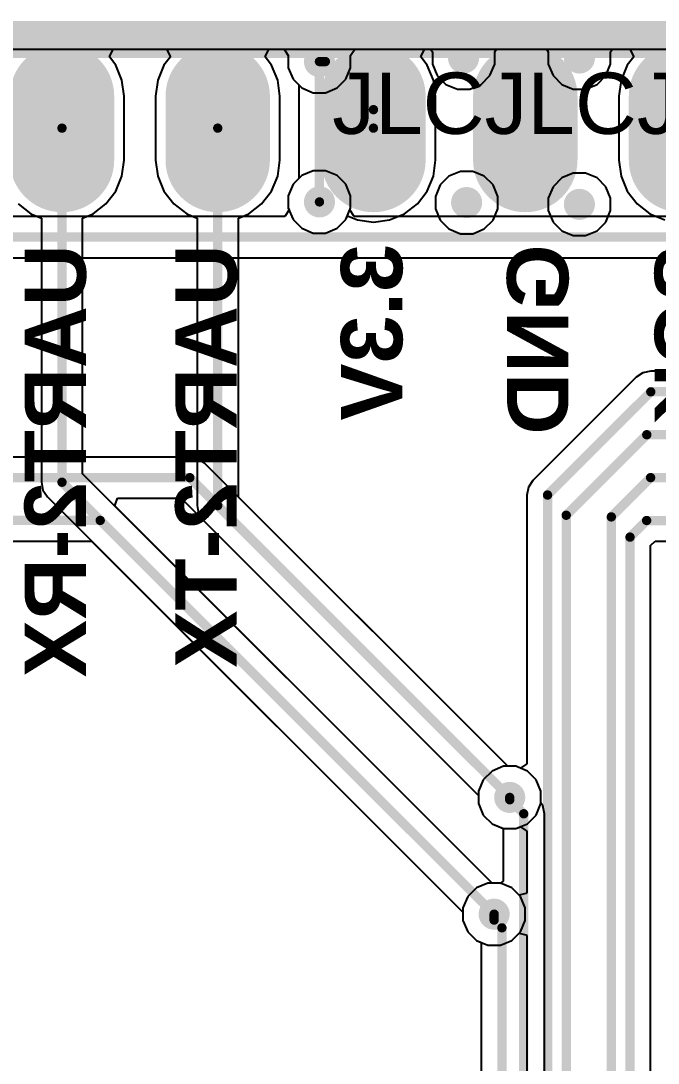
# Model space of a CAD drawing. Header units: inches. Extents: x -1 to 1.07, y -0.9 to 1.08.
# Drawn here: x -0.069 to 0.34, y 0.409 to 1.079 of the extents above; entities that cross this region are included whole.
import ezdxf

# ---------------------------------------------------------------- set-up
doc = ezdxf.new("R2010")
doc.units = ezdxf.units.IN
doc.header["$MEASUREMENT"] = 0
for name, color, linetype in [('BottomLayer', 5, 'Continuous'), ('BottomOverlay', 54, 'Continuous'), ('BottomPaste', 16, 'Continuous'), ('BottomSolder', 6, 'Continuous'), ('KeepOutLayer', 6, 'Continuous'), ('MidLayer1', 16, 'Continuous'), ('MidLayer2', 76, 'Continuous'), ('TopLayer', 1, 'Continuous'), ('TopOverlay', 2, 'Continuous'), ('ViaHoleLayer', 16, 'Continuous')]:
    doc.layers.add(name, color=color, linetype=linetype)
doc.styles.add('Arial', font='', dxfattribs={"height": 0.2})
doc.styles.add('Arial_Bold', font='', dxfattribs={"height": 0.2})
doc.styles.get('Arial').set_extended_font_data('Arial')
doc.styles.get('Arial_Bold').set_extended_font_data('Arial', bold=True)

# ---------------------------------------------------------------- blocks, each defined once
blk = doc.blocks.new('T_4PIN_B_1')
at = {"layer": 'BottomLayer'}
h = blk.add_hatch(color=5, dxfattribs=at)
edge = h.paths.add_edge_path()
edge.add_arc((-0.3, -0.02047), 0.02953, 180, 360)
edge.add_line((-0.27047, -0.02047), (-0.27047, 0.02047))
edge.add_arc((-0.3, 0.02047), 0.02953, 0, 180)
edge.add_line((-0.32953, 0.02047), (-0.32953, -0.02047))
h = blk.add_hatch(color=5, dxfattribs=at)
edge = h.paths.add_edge_path()
edge.add_arc((-0.2, -0.02047), 0.02953, 180, 360)
edge.add_line((-0.17047, -0.02047), (-0.17047, 0.02047))
edge.add_arc((-0.2, 0.02047), 0.02953, 0, 180)
edge.add_line((-0.22953, 0.02047), (-0.22953, -0.02047))
h = blk.add_hatch(color=5, dxfattribs=at)
edge = h.paths.add_edge_path()
edge.add_arc((-0.1, -0.02047), 0.02953, 180, 360)
edge.add_line((-0.07047, -0.02047), (-0.07047, 0.02047))
edge.add_arc((-0.1, 0.02047), 0.02953, 0, 180)
edge.add_line((-0.12953, 0.02047), (-0.12953, -0.02047))
h = blk.add_hatch(color=5, dxfattribs=at)
edge = h.paths.add_edge_path()
edge.add_arc((0, -0.02047), 0.02953, 180, 360)
edge.add_line((0.02953, -0.02047), (0.02953, 0.02047))
edge.add_arc((0, 0.02047), 0.02953, 0, 180)
edge.add_line((-0.02953, 0.02047), (-0.02953, -0.02047))
at = {"layer": 'BottomPaste'}
h = blk.add_hatch(color=16, dxfattribs=at)
edge = h.paths.add_edge_path()
edge.add_arc((-0.3, -0.02047), 0.02953, 180, 360)
edge.add_line((-0.27047, -0.02047), (-0.27047, 0.02047))
edge.add_arc((-0.3, 0.02047), 0.02953, 0, 180)
edge.add_line((-0.32953, 0.02047), (-0.32953, -0.02047))
h = blk.add_hatch(color=16, dxfattribs=at)
edge = h.paths.add_edge_path()
edge.add_arc((-0.2, -0.02047), 0.02953, 180, 360)
edge.add_line((-0.17047, -0.02047), (-0.17047, 0.02047))
edge.add_arc((-0.2, 0.02047), 0.02953, 0, 180)
edge.add_line((-0.22953, 0.02047), (-0.22953, -0.02047))
h = blk.add_hatch(color=16, dxfattribs=at)
edge = h.paths.add_edge_path()
edge.add_arc((-0.1, -0.02047), 0.02953, 180, 360)
edge.add_line((-0.07047, -0.02047), (-0.07047, 0.02047))
edge.add_arc((-0.1, 0.02047), 0.02953, 0, 180)
edge.add_line((-0.12953, 0.02047), (-0.12953, -0.02047))
h = blk.add_hatch(color=16, dxfattribs=at)
edge = h.paths.add_edge_path()
edge.add_arc((0, -0.02047), 0.02953, 180, 360)
edge.add_line((0.02953, -0.02047), (0.02953, 0.02047))
edge.add_arc((0, 0.02047), 0.02953, 0, 180)
edge.add_line((-0.02953, 0.02047), (-0.02953, -0.02047))
at = {"layer": 'BottomSolder'}
h = blk.add_hatch(color=6, dxfattribs=at)
edge = h.paths.add_edge_path()
edge.add_arc((-0.3, -0.02047), 0.03353, 180, 360)
edge.add_line((-0.26647, -0.02047), (-0.26647, 0.02047))
edge.add_arc((-0.3, 0.02047), 0.03353, 0, 180)
edge.add_line((-0.33353, 0.02047), (-0.33353, -0.02047))
h = blk.add_hatch(color=6, dxfattribs=at)
edge = h.paths.add_edge_path()
edge.add_arc((-0.2, -0.02047), 0.03353, 180, 360)
edge.add_line((-0.16647, -0.02047), (-0.16647, 0.02047))
edge.add_arc((-0.2, 0.02047), 0.03353, 0, 180)
edge.add_line((-0.23353, 0.02047), (-0.23353, -0.02047))
h = blk.add_hatch(color=6, dxfattribs=at)
edge = h.paths.add_edge_path()
edge.add_arc((-0.1, -0.02047), 0.03353, 180, 360)
edge.add_line((-0.06647, -0.02047), (-0.06647, 0.02047))
edge.add_arc((-0.1, 0.02047), 0.03353, 0, 180)
edge.add_line((-0.13353, 0.02047), (-0.13353, -0.02047))
h = blk.add_hatch(color=6, dxfattribs=at)
edge = h.paths.add_edge_path()
edge.add_arc((0, -0.02047), 0.03353, 180, 360)
edge.add_line((0.03353, -0.02047), (0.03353, 0.02047))
edge.add_arc((0, 0.02047), 0.03353, 0, 180)
edge.add_line((-0.03353, 0.02047), (-0.03353, -0.02047))
blk = doc.blocks.new('T_4PIN_B_3')
at = {"layer": 'BottomLayer'}
h = blk.add_hatch(color=5, dxfattribs=at)
edge = h.paths.add_edge_path()
edge.add_arc((-0.3, -0.02047), 0.02953, 180, 360)
edge.add_line((-0.27047, -0.02047), (-0.27047, 0.02047))
edge.add_arc((-0.3, 0.02047), 0.02953, 0, 180)
edge.add_line((-0.32953, 0.02047), (-0.32953, -0.02047))
h = blk.add_hatch(color=5, dxfattribs=at)
edge = h.paths.add_edge_path()
edge.add_arc((-0.2, -0.02047), 0.02953, 180, 360)
edge.add_line((-0.17047, -0.02047), (-0.17047, 0.02047))
edge.add_arc((-0.2, 0.02047), 0.02953, 0, 180)
edge.add_line((-0.22953, 0.02047), (-0.22953, -0.02047))
h = blk.add_hatch(color=5, dxfattribs=at)
edge = h.paths.add_edge_path()
edge.add_arc((-0.1, -0.02047), 0.02953, 180, 360)
edge.add_line((-0.07047, -0.02047), (-0.07047, 0.02047))
edge.add_arc((-0.1, 0.02047), 0.02953, 0, 180)
edge.add_line((-0.12953, 0.02047), (-0.12953, -0.02047))
h = blk.add_hatch(color=5, dxfattribs=at)
edge = h.paths.add_edge_path()
edge.add_arc((0, -0.02047), 0.02953, 180, 360)
edge.add_line((0.02953, -0.02047), (0.02953, 0.02047))
edge.add_arc((0, 0.02047), 0.02953, 0, 180)
edge.add_line((-0.02953, 0.02047), (-0.02953, -0.02047))
at = {"layer": 'BottomPaste'}
h = blk.add_hatch(color=16, dxfattribs=at)
edge = h.paths.add_edge_path()
edge.add_arc((-0.3, -0.02047), 0.02953, 180, 360)
edge.add_line((-0.27047, -0.02047), (-0.27047, 0.02047))
edge.add_arc((-0.3, 0.02047), 0.02953, 0, 180)
edge.add_line((-0.32953, 0.02047), (-0.32953, -0.02047))
h = blk.add_hatch(color=16, dxfattribs=at)
edge = h.paths.add_edge_path()
edge.add_arc((-0.2, -0.02047), 0.02953, 180, 360)
edge.add_line((-0.17047, -0.02047), (-0.17047, 0.02047))
edge.add_arc((-0.2, 0.02047), 0.02953, 0, 180)
edge.add_line((-0.22953, 0.02047), (-0.22953, -0.02047))
h = blk.add_hatch(color=16, dxfattribs=at)
edge = h.paths.add_edge_path()
edge.add_arc((-0.1, -0.02047), 0.02953, 180, 360)
edge.add_line((-0.07047, -0.02047), (-0.07047, 0.02047))
edge.add_arc((-0.1, 0.02047), 0.02953, 0, 180)
edge.add_line((-0.12953, 0.02047), (-0.12953, -0.02047))
h = blk.add_hatch(color=16, dxfattribs=at)
edge = h.paths.add_edge_path()
edge.add_arc((0, -0.02047), 0.02953, 180, 360)
edge.add_line((0.02953, -0.02047), (0.02953, 0.02047))
edge.add_arc((0, 0.02047), 0.02953, 0, 180)
edge.add_line((-0.02953, 0.02047), (-0.02953, -0.02047))
at = {"layer": 'BottomSolder'}
h = blk.add_hatch(color=6, dxfattribs=at)
edge = h.paths.add_edge_path()
edge.add_arc((-0.3, -0.02047), 0.03353, 180, 360)
edge.add_line((-0.26647, -0.02047), (-0.26647, 0.02047))
edge.add_arc((-0.3, 0.02047), 0.03353, 0, 180)
edge.add_line((-0.33353, 0.02047), (-0.33353, -0.02047))
h = blk.add_hatch(color=6, dxfattribs=at)
edge = h.paths.add_edge_path()
edge.add_arc((-0.2, -0.02047), 0.03353, 180, 360)
edge.add_line((-0.16647, -0.02047), (-0.16647, 0.02047))
edge.add_arc((-0.2, 0.02047), 0.03353, 0, 180)
edge.add_line((-0.23353, 0.02047), (-0.23353, -0.02047))
h = blk.add_hatch(color=6, dxfattribs=at)
edge = h.paths.add_edge_path()
edge.add_arc((-0.1, -0.02047), 0.03353, 180, 360)
edge.add_line((-0.06647, -0.02047), (-0.06647, 0.02047))
edge.add_arc((-0.1, 0.02047), 0.03353, 0, 180)
edge.add_line((-0.13353, 0.02047), (-0.13353, -0.02047))
h = blk.add_hatch(color=6, dxfattribs=at)
edge = h.paths.add_edge_path()
edge.add_arc((0, -0.02047), 0.03353, 180, 360)
edge.add_line((0.03353, -0.02047), (0.03353, 0.02047))
edge.add_arc((0, 0.02047), 0.03353, 0, 180)
edge.add_line((-0.03353, 0.02047), (-0.03353, -0.02047))
blk = doc.blocks.new('1_14IPS_5')
at = {"layer": 'TopOverlay'}
blk.add_lwpolyline([(0.60323, -0.34141, 0.00591, 0.00591, 0), (-0.61724, -0.34141, 0.00591, 0.00591, 0)], format="xyseb", dxfattribs=at)

msp = doc.modelspace()

# ---------------------------------------------------------------- hatches: boundary and pattern name
at = {"layer": 'BottomLayer'}
h = msp.add_hatch(color=5, dxfattribs=at)
edge = h.paths.add_edge_path()
edge.add_arc((0.21535, 1.05506), 0.01, 0, 360)
h = msp.add_hatch(color=5, dxfattribs=at)
edge = h.paths.add_edge_path()
edge.add_arc((0.28976, 1.05506), 0.01, 0, 360)
h = msp.add_hatch(color=5, dxfattribs=at)
edge = h.paths.add_edge_path()
edge.add_arc((0.12283, 1.05276), 0.01, 0, 360)
h = msp.add_hatch(color=5, dxfattribs=at)
edge = h.paths.add_edge_path()
edge.add_arc((0.12283, 0.9626), 0.01, 0, 360)
h = msp.add_hatch(color=5, dxfattribs=at)
edge = h.paths.add_edge_path()
edge.add_arc((0.21732, 0.9622), 0.01, 0, 360)
h = msp.add_hatch(color=5, dxfattribs=at)
edge = h.paths.add_edge_path()
edge.add_arc((0.28976, 0.96102), 0.01, 0, 360)
h = msp.add_hatch(color=5, dxfattribs=at)
edge = h.paths.add_edge_path()
edge.add_arc((0.245, 0.58), 0.01, 0, 360)
h = msp.add_hatch(color=5, dxfattribs=at)
edge = h.paths.add_edge_path()
edge.add_arc((0.235, 0.505), 0.01, 0, 360)
at = {"layer": 'MidLayer1'}
h = msp.add_hatch(color=16, dxfattribs=at)
edge = h.paths.add_edge_path()
edge.add_arc((0.21535, 1.05506), 0.01, 0, 360)
h = msp.add_hatch(color=16, dxfattribs=at)
edge = h.paths.add_edge_path()
edge.add_arc((0.28976, 1.05506), 0.01, 0, 360)
h = msp.add_hatch(color=16, dxfattribs=at)
edge = h.paths.add_edge_path()
edge.add_arc((0.12283, 1.05276), 0.01, 0, 360)
h = msp.add_hatch(color=16, dxfattribs=at)
edge = h.paths.add_edge_path()
edge.add_arc((0.12283, 0.9626), 0.01, 0, 360)
h = msp.add_hatch(color=16, dxfattribs=at)
edge = h.paths.add_edge_path()
edge.add_arc((0.21732, 0.9622), 0.01, 0, 360)
h = msp.add_hatch(color=16, dxfattribs=at)
edge = h.paths.add_edge_path()
edge.add_arc((0.28976, 0.96102), 0.01, 0, 360)
h = msp.add_hatch(color=16, dxfattribs=at)
edge = h.paths.add_edge_path()
edge.add_arc((0.245, 0.58), 0.01, 0, 360)
h = msp.add_hatch(color=16, dxfattribs=at)
edge = h.paths.add_edge_path()
edge.add_arc((0.235, 0.505), 0.01, 0, 360)
at = {"layer": 'MidLayer2'}
h = msp.add_hatch(color=76, dxfattribs=at)
edge = h.paths.add_edge_path()
edge.add_arc((0.21535, 1.05506), 0.01, 0, 360)
h = msp.add_hatch(color=76, dxfattribs=at)
edge = h.paths.add_edge_path()
edge.add_arc((0.28976, 1.05506), 0.01, 0, 360)
h = msp.add_hatch(color=76, dxfattribs=at)
edge = h.paths.add_edge_path()
edge.add_arc((0.12283, 1.05276), 0.01, 0, 360)
h = msp.add_hatch(color=76, dxfattribs=at)
edge = h.paths.add_edge_path()
edge.add_arc((0.12283, 0.9626), 0.01, 0, 360)
h = msp.add_hatch(color=76, dxfattribs=at)
edge = h.paths.add_edge_path()
edge.add_arc((0.21732, 0.9622), 0.01, 0, 360)
h = msp.add_hatch(color=76, dxfattribs=at)
edge = h.paths.add_edge_path()
edge.add_arc((0.28976, 0.96102), 0.01, 0, 360)
h = msp.add_hatch(color=76, dxfattribs=at)
edge = h.paths.add_edge_path()
edge.add_arc((0.245, 0.58), 0.01, 0, 360)
h = msp.add_hatch(color=76, dxfattribs=at)
edge = h.paths.add_edge_path()
edge.add_arc((0.235, 0.505), 0.01, 0, 360)
at = {"layer": 'TopLayer'}
h = msp.add_hatch(color=1, dxfattribs=at)
edge = h.paths.add_edge_path()
edge.add_arc((0.21535, 1.05506), 0.01, 0, 360)
h = msp.add_hatch(color=1, dxfattribs=at)
edge = h.paths.add_edge_path()
edge.add_arc((0.28976, 1.05506), 0.01, 0, 360)
h = msp.add_hatch(color=1, dxfattribs=at)
edge = h.paths.add_edge_path()
edge.add_arc((0.12283, 1.05276), 0.01, 0, 360)
h = msp.add_hatch(color=1, dxfattribs=at)
edge = h.paths.add_edge_path()
edge.add_arc((0.12283, 0.9626), 0.01, 0, 360)
h = msp.add_hatch(color=1, dxfattribs=at)
edge = h.paths.add_edge_path()
edge.add_arc((0.21732, 0.9622), 0.01, 0, 360)
h = msp.add_hatch(color=1, dxfattribs=at)
edge = h.paths.add_edge_path()
edge.add_arc((0.28976, 0.96102), 0.01, 0, 360)
h = msp.add_hatch(color=1, dxfattribs=at)
edge = h.paths.add_edge_path()
edge.add_arc((0.245, 0.58), 0.01, 0, 360)
h = msp.add_hatch(color=1, dxfattribs=at)
edge = h.paths.add_edge_path()
edge.add_arc((0.235, 0.505), 0.01, 0, 360)
at = {"layer": 'ViaHoleLayer'}
h = msp.add_hatch(color=16, dxfattribs=at)
edge = h.paths.add_edge_path()
edge.add_arc((0.21535, 1.05506), 0.005, 0, 360)
h = msp.add_hatch(color=16, dxfattribs=at)
edge = h.paths.add_edge_path()
edge.add_arc((0.28976, 1.05506), 0.005, 0, 360)
h = msp.add_hatch(color=16, dxfattribs=at)
edge = h.paths.add_edge_path()
edge.add_arc((0.12283, 1.05276), 0.005, 0, 360)
h = msp.add_hatch(color=16, dxfattribs=at)
edge = h.paths.add_edge_path()
edge.add_arc((0.12283, 0.9626), 0.005, 0, 360)
h = msp.add_hatch(color=16, dxfattribs=at)
edge = h.paths.add_edge_path()
edge.add_arc((0.21732, 0.9622), 0.005, 0, 360)
h = msp.add_hatch(color=16, dxfattribs=at)
edge = h.paths.add_edge_path()
edge.add_arc((0.28976, 0.96102), 0.005, 0, 360)
h = msp.add_hatch(color=16, dxfattribs=at)
edge = h.paths.add_edge_path()
edge.add_arc((0.245, 0.58), 0.005, 0, 360)
h = msp.add_hatch(color=16, dxfattribs=at)
edge = h.paths.add_edge_path()
edge.add_arc((0.235, 0.505), 0.005, 0, 360)

# ---------------------------------------------------------------- linework, layer by layer
at = {"layer": 'BottomLayer'}
for p, q in [((-0.0121, 1.05579), (-0.00964, 1.06079)), ((-0.00964, 1.06079), (0.02464, 1.06079)), ((0.02464, 1.06079), (0.0271, 1.05579)), ((0.0879, 1.05579), (0.09036, 1.06079)), ((0.09036, 1.06079), (0.10012, 1.06079)), ((0.10012, 1.06079), (0.10283, 1.05673)), ((0.1879, 1.05579), (0.19036, 1.06079)), ((0.19036, 1.06079), (0.32214, 1.06079)), ((0.32214, 1.06079), (0.3246, 1.05579)), ((-0.00797, 1.05041), (-0.0121, 1.05579)), ((0.0271, 1.05579), (0.02297, 1.05041)), ((0.09203, 1.05041), (0.0879, 1.05579)), ((0.10283, 1.05673), (0.10283, 1.04878)), ((0.19203, 1.05041), (0.1879, 1.05579)), ((0.3246, 1.05579), (0.32047, 1.05041)), ((-0.00399, 1.04079), (-0.00797, 1.05041)), ((0.02297, 1.05041), (0.01899, 1.04079)), ((0.09601, 1.04079), (0.09203, 1.05041)), ((0.10283, 1.04878), (0.10588, 1.04143)), ((0.19601, 1.04079), (0.19203, 1.05041)), ((0.32047, 1.05041), (0.31649, 1.04079)), ((-0.00263, 1.03047), (-0.00399, 1.04079)), ((0.01899, 1.04079), (0.01763, 1.03047)), ((0.09737, 1.03047), (0.09601, 1.04079)), ((0.10588, 1.04143), (0.10958, 1.03773)), ((0.19737, 1.03047), (0.19601, 1.04079)), ((0.31649, 1.04079), (0.31513, 1.03047)), ((0.10958, 1.03773), (0.10958, 0.97763)), ((-0.00263, 0.98953), (-0.00263, 1.03047)), ((0.01763, 1.03047), (0.01763, 0.98953)), ((0.09737, 0.98953), (0.09737, 1.03047)), ((0.19737, 0.98953), (0.19737, 1.03047)), ((0.31513, 1.03047), (0.31513, 0.98953)), ((-0.00399, 0.97921), (-0.00263, 0.98953)), ((0.01763, 0.98953), (0.01899, 0.97921)), ((0.09601, 0.97921), (0.09737, 0.98953)), ((0.19601, 0.97921), (0.19737, 0.98953)), ((0.31513, 0.98953), (0.31649, 0.97921)), ((-0.00797, 0.96959), (-0.00399, 0.97921)), ((0.01899, 0.97921), (0.02297, 0.96959)), ((0.09203, 0.96959), (0.09601, 0.97921)), ((0.19203, 0.96959), (0.19601, 0.97921)), ((0.31649, 0.97921), (0.32047, 0.96959)), ((0.10588, 0.97393), (0.10283, 0.96658)), ((0.10958, 0.97763), (0.10588, 0.97393)), ((-0.01431, 0.96134), (-0.00797, 0.96959)), ((0.02297, 0.96959), (0.02931, 0.96134)), ((0.08569, 0.96134), (0.09203, 0.96959)), ((0.10283, 0.96658), (0.10283, 0.95862)), ((0.18569, 0.96134), (0.19203, 0.96959)), ((0.32047, 0.96959), (0.32681, 0.96134)), ((-0.07069, 0.96134), (-0.06244, 0.955)), ((-0.02256, 0.955), (-0.01431, 0.96134)), ((0.02931, 0.96134), (0.03756, 0.955)), ((0.07744, 0.955), (0.08569, 0.96134)), ((0.10283, 0.95862), (0.10588, 0.95127)), ((0.17744, 0.955), (0.18569, 0.96134)), ((0.32681, 0.96134), (0.33506, 0.955)), ((-0.06244, 0.955), (-0.05575, 0.95223)), ((-0.05575, 0.95223), (-0.05575, 0.7825)), ((-0.02925, 0.95223), (-0.02256, 0.955)), ((-0.02925, 0.78799), (-0.02925, 0.95223)), ((0.03756, 0.955), (0.04425, 0.95223)), ((0.04425, 0.95223), (0.04425, 0.7675)), ((0.07075, 0.95223), (0.07744, 0.955)), ((0.07075, 0.77299), (0.07075, 0.95223)), ((0.10588, 0.95127), (0.11151, 0.94564)), ((0.13416, 0.94564), (0.13979, 0.95127)), ((0.13979, 0.95127), (0.14078, 0.95367)), ((0.14078, 0.95367), (0.14718, 0.95102)), ((0.14718, 0.95102), (0.1575, 0.94966)), ((0.1575, 0.94966), (0.16782, 0.95102)), ((0.16782, 0.95102), (0.17744, 0.955)), ((0.33506, 0.955), (0.34468, 0.95102)), ((0.11151, 0.94564), (0.11886, 0.9426)), ((0.12681, 0.9426), (0.13416, 0.94564)), ((0.11886, 0.9426), (0.12681, 0.9426)), ((0.23375, 0.525), (-0.02925, 0.78799)), ((-0.05575, 0.7825), (-0.05475, 0.77743)), ((-0.05475, 0.77743), (-0.05187, 0.77313)), ((-0.05187, 0.77313), (0.215, 0.50626)), ((0.24374, 0.6), (0.07075, 0.77299)), ((0.04425, 0.7675), (0.04525, 0.76243)), ((0.04525, 0.76243), (0.04813, 0.75813)), ((0.04813, 0.75813), (0.225, 0.58125)), ((0.24898, 0.6), (0.24374, 0.6)), ((0.25633, 0.59696), (0.24898, 0.6)), ((0.26196, 0.59133), (0.25633, 0.59696)), ((0.265, 0.58398), (0.26196, 0.59133)), ((0.265, 0.57642), (0.265, 0.58398)), ((0.225, 0.58125), (0.225, 0.57602)), ((0.225, 0.57602), (0.22804, 0.56867)), ((0.26625, 0.57456), (0.265, 0.57642)), ((0.26725, 0.56949), (0.26625, 0.57456)), ((0.26725, -0.00647), (0.26725, 0.56949)), ((0.22804, 0.56867), (0.23367, 0.56304)), ((0.23367, 0.56304), (0.24075, 0.56011)), ((0.24075, 0.56011), (0.24075, 0.52618)), ((0.23898, 0.525), (0.23375, 0.525)), ((0.24075, 0.52618), (0.23898, 0.525)), ((0.215, 0.50626), (0.215, 0.50102)), ((0.215, 0.50102), (0.21804, 0.49367)), ((0.21804, 0.49367), (0.22367, 0.48804)), ((0.22367, 0.48804), (0.22675, 0.48677)), ((0.22675, 0.48677), (0.22675, -0.05815))]:
    msp.add_line(p, q, dxfattribs=at)
for points in [[(0.12283, 0.9626, 0.006, 0.006, 0), (0.12283, 1.05276, 0.006, 0.006, 0)], [(0.12283, 1.05276, 0.006, 0.006, 0), (0.12662, 1.05276, 0.006, 0.006, 0)], [(0.12662, 1.05276, 0.006, 0.006, 0), (0.1575, 1.02188, 0.006, 0.006, 0)], [(0.1575, 1.01, 0.006, 0.006, 0), (0.1575, 1.02188, 0.006, 0.006, 0)], [(-0.0425, 0.7825, 0.006, 0.006, 0), (-0.0425, 1.01, 0.006, 0.006, 0)], [(0.0575, 0.7675, 0.006, 0.006, 0), (0.0575, 1.01, 0.006, 0.006, 0)], [(-0.0425, 0.7825, 0.006, 0.006, 0), (0.235, 0.505, 0.006, 0.006, 0)], [(0.0575, 0.7675, 0.006, 0.006, 0), (0.245, 0.58, 0.006, 0.006, 0)], [(0.245, 0.57849, 0.006, 0.006, 0), (0.245, 0.58, 0.006, 0.006, 0)], [(0.245, 0.57849, 0.006, 0.006, 0), (0.254, 0.56949, 0.006, 0.006, 0)], [(0.254, -0.156, 0.006, 0.006, 0), (0.254, 0.56949, 0.006, 0.006, 0)], [(0.235, 0.50121, 0.006, 0.006, 0), (0.235, 0.505, 0.006, 0.006, 0)], [(0.235, 0.50121, 0.006, 0.006, 0), (0.24, 0.49621, 0.006, 0.006, 0)], [(0.24, -0.14, 0.006, 0.006, 0), (0.24, 0.49621, 0.006, 0.006, 0)]]:
    msp.add_lwpolyline(points, format="xyseb", dxfattribs=at)
for points in [[(0.12133, 1.05276, 0.003, 0.003, 1), (0.12433, 1.05276, 0.003, 0.003, 1)], [(0.12133, 1.05276, 0.003, 0.003, 1), (0.12433, 1.05276, 0.003, 0.003, 1)], [(0.12512, 1.05276, 0.003, 0.003, 1), (0.12812, 1.05276, 0.003, 0.003, 1)], [(0.12512, 1.05276, 0.003, 0.003, 1), (0.12812, 1.05276, 0.003, 0.003, 1)], [(0.156, 1.02188, 0.003, 0.003, 1), (0.159, 1.02188, 0.003, 0.003, 1)], [(0.156, 1.02188, 0.003, 0.003, 1), (0.159, 1.02188, 0.003, 0.003, 1)], [(-0.044, 1.01, 0.003, 0.003, 1), (-0.041, 1.01, 0.003, 0.003, 1)], [(0.056, 1.01, 0.003, 0.003, 1), (0.059, 1.01, 0.003, 0.003, 1)], [(0.156, 1.01, 0.003, 0.003, 1), (0.159, 1.01, 0.003, 0.003, 1)], [(0.12133, 0.9626, 0.003, 0.003, 1), (0.12433, 0.9626, 0.003, 0.003, 1)], [(-0.044, 0.7825, 0.003, 0.003, 1), (-0.041, 0.7825, 0.003, 0.003, 1)], [(-0.044, 0.7825, 0.003, 0.003, 1), (-0.041, 0.7825, 0.003, 0.003, 1)], [(0.056, 0.7675, 0.003, 0.003, 1), (0.059, 0.7675, 0.003, 0.003, 1)], [(0.056, 0.7675, 0.003, 0.003, 1), (0.059, 0.7675, 0.003, 0.003, 1)], [(0.2435, 0.58, 0.003, 0.003, 1), (0.2465, 0.58, 0.003, 0.003, 1)], [(0.2435, 0.58, 0.003, 0.003, 1), (0.2465, 0.58, 0.003, 0.003, 1)], [(0.2435, 0.57849, 0.003, 0.003, 1), (0.2465, 0.57849, 0.003, 0.003, 1)], [(0.2435, 0.57849, 0.003, 0.003, 1), (0.2465, 0.57849, 0.003, 0.003, 1)], [(0.2525, 0.56949, 0.003, 0.003, 1), (0.2555, 0.56949, 0.003, 0.003, 1)], [(0.2525, 0.56949, 0.003, 0.003, 1), (0.2555, 0.56949, 0.003, 0.003, 1)], [(0.2335, 0.505, 0.003, 0.003, 1), (0.2365, 0.505, 0.003, 0.003, 1)], [(0.2335, 0.505, 0.003, 0.003, 1), (0.2365, 0.505, 0.003, 0.003, 1)], [(0.2335, 0.50121, 0.003, 0.003, 1), (0.2365, 0.50121, 0.003, 0.003, 1)], [(0.2335, 0.50121, 0.003, 0.003, 1), (0.2365, 0.50121, 0.003, 0.003, 1)], [(0.2385, 0.49621, 0.003, 0.003, 1), (0.2415, 0.49621, 0.003, 0.003, 1)], [(0.2385, 0.49621, 0.003, 0.003, 1), (0.2415, 0.49621, 0.003, 0.003, 1)]]:
    msp.add_lwpolyline(points, format="xyseb", close=True, dxfattribs=at)
at = {"layer": 'BottomOverlay'}
msp.add_lwpolyline([(-0.61024, 1.07165, 0.01181, 0.01181, 0), (0.6189, 1.07165, 0.01181, 0.01181, 0)], format="xyseb", dxfattribs=at)
at = {"layer": 'KeepOutLayer'}
msp.add_lwpolyline([(-0.995, 1.075, 0.00787, 0.00787, 0), (0.97, 1.075, 0.00787, 0.00787, 0)], format="xyseb", dxfattribs=at)
at = {"layer": 'MidLayer1'}
for p, q in [((-0.98079, 1.06079), (0.10012, 1.06079)), ((0.10012, 1.06079), (0.10283, 1.05673)), ((0.14283, 1.05673), (0.14554, 1.06079)), ((0.14554, 1.06079), (0.5765, 1.06079)), ((0.10283, 1.05673), (0.10283, 1.04878)), ((0.14283, 1.04878), (0.14283, 1.05673)), ((0.10283, 1.04878), (0.10588, 1.04143)), ((0.13979, 1.04143), (0.14283, 1.04878)), ((0.10588, 1.04143), (0.11151, 1.0358)), ((0.13416, 1.0358), (0.13979, 1.04143)), ((0.11151, 1.0358), (0.11886, 1.03276)), ((0.11886, 1.03276), (0.12681, 1.03276)), ((0.12681, 1.03276), (0.13416, 1.0358)), ((0.11151, 0.97955), (0.10588, 0.97393)), ((0.11886, 0.9826), (0.11151, 0.97955)), ((0.12681, 0.9826), (0.11886, 0.9826)), ((0.13416, 0.97955), (0.12681, 0.9826)), ((0.13979, 0.97393), (0.13416, 0.97955)), ((0.10588, 0.97393), (0.10283, 0.96658)), ((0.14283, 0.96658), (0.13979, 0.97393)), ((0.10283, 0.96658), (0.10283, 0.95862)), ((0.14283, 0.95862), (0.14283, 0.96658)), ((0.10283, 0.95862), (0.10588, 0.95127)), ((0.13979, 0.95127), (0.14283, 0.95862)), ((0.10588, 0.95127), (0.11151, 0.94564)), ((0.13416, 0.94564), (0.13979, 0.95127)), ((0.11151, 0.94564), (0.11886, 0.9426)), ((0.12681, 0.9426), (0.13416, 0.94564)), ((0.11886, 0.9426), (0.12681, 0.9426)), ((0.23367, 0.59696), (0.22804, 0.59133)), ((0.24102, 0.6), (0.23367, 0.59696)), ((0.24898, 0.6), (0.24102, 0.6)), ((0.25633, 0.59696), (0.24898, 0.6)), ((0.26196, 0.59133), (0.25633, 0.59696)), ((0.22804, 0.59133), (0.225, 0.58398)), ((0.265, 0.58398), (0.26196, 0.59133)), ((0.225, 0.58398), (0.225, 0.57602)), ((0.265, 0.57602), (0.265, 0.58398)), ((0.225, 0.57602), (0.22804, 0.56867)), ((0.26196, 0.56867), (0.265, 0.57602)), ((0.22804, 0.56867), (0.23367, 0.56304)), ((0.23367, 0.56304), (0.24102, 0.56)), ((0.24898, 0.56), (0.25633, 0.56304)), ((0.25633, 0.56304), (0.26196, 0.56867)), ((0.24102, 0.56), (0.24898, 0.56)), ((0.23102, 0.525), (0.22367, 0.52196)), ((0.23898, 0.525), (0.23102, 0.525)), ((0.24633, 0.52196), (0.23898, 0.525)), ((0.21804, 0.51633), (0.215, 0.50898)), ((0.22367, 0.52196), (0.21804, 0.51633)), ((0.25196, 0.51633), (0.24633, 0.52196)), ((0.255, 0.50898), (0.25196, 0.51633)), ((0.215, 0.50898), (0.215, 0.50102)), ((0.255, 0.50102), (0.255, 0.50898)), ((0.215, 0.50102), (0.21804, 0.49367)), ((0.25196, 0.49367), (0.255, 0.50102)), ((0.21804, 0.49367), (0.22367, 0.48804)), ((0.24633, 0.48804), (0.25196, 0.49367)), ((0.22367, 0.48804), (0.23102, 0.485)), ((0.23102, 0.485), (0.23898, 0.485)), ((0.23898, 0.485), (0.24633, 0.48804))]:
    msp.add_line(p, q, dxfattribs=at)
at = {"layer": 'MidLayer2'}
for p, q in [((-0.08474, 1.06079), (0.19419, 1.06079)), ((0.19419, 1.06079), (0.19535, 1.05904)), ((0.19535, 1.05904), (0.19535, 1.05108)), ((0.23535, 1.05904), (0.23652, 1.06079)), ((0.23535, 1.05108), (0.23535, 1.05904)), ((0.23652, 1.06079), (0.2686, 1.06079)), ((0.2686, 1.06079), (0.26976, 1.05904)), ((0.26976, 1.05904), (0.26976, 1.05108)), ((0.30976, 1.05904), (0.31093, 1.06079)), ((0.30976, 1.05108), (0.30976, 1.05904)), ((0.31093, 1.06079), (0.95579, 1.06079)), ((0.19535, 1.05108), (0.1984, 1.04373)), ((0.23231, 1.04373), (0.23535, 1.05108)), ((0.26976, 1.05108), (0.27281, 1.04373)), ((0.30672, 1.04373), (0.30976, 1.05108)), ((0.1984, 1.04373), (0.20403, 1.03811)), ((0.20403, 1.03811), (0.21138, 1.03506)), ((0.21933, 1.03506), (0.22668, 1.03811)), ((0.22668, 1.03811), (0.23231, 1.04373)), ((0.27281, 1.04373), (0.27843, 1.03811)), ((0.27843, 1.03811), (0.28579, 1.03506)), ((0.29374, 1.03506), (0.30109, 1.03811)), ((0.30109, 1.03811), (0.30672, 1.04373)), ((0.21138, 1.03506), (0.21933, 1.03506)), ((0.28579, 1.03506), (0.29374, 1.03506)), ((0.20599, 0.97916), (0.20037, 0.97353)), ((0.21334, 0.9822), (0.20599, 0.97916)), ((0.2213, 0.9822), (0.21334, 0.9822)), ((0.22865, 0.97916), (0.2213, 0.9822)), ((0.23428, 0.97353), (0.22865, 0.97916)), ((0.27843, 0.97798), (0.27281, 0.97235)), ((0.28579, 0.98102), (0.27843, 0.97798)), ((0.29374, 0.98102), (0.28579, 0.98102)), ((0.30109, 0.97798), (0.29374, 0.98102)), ((0.30672, 0.97235), (0.30109, 0.97798)), ((0.20037, 0.97353), (0.19732, 0.96618)), ((0.23732, 0.96618), (0.23428, 0.97353)), ((0.27281, 0.97235), (0.26976, 0.965)), ((0.30976, 0.965), (0.30672, 0.97235)), ((0.19732, 0.96618), (0.19732, 0.95823)), ((0.23732, 0.95823), (0.23732, 0.96618)), ((0.26976, 0.965), (0.26976, 0.95705)), ((0.30976, 0.95705), (0.30976, 0.965)), ((0.19732, 0.95823), (0.20037, 0.95088)), ((0.23428, 0.95088), (0.23732, 0.95823)), ((0.26976, 0.95705), (0.27281, 0.94969)), ((0.30672, 0.94969), (0.30976, 0.95705)), ((0.20037, 0.95088), (0.20599, 0.94525)), ((0.20599, 0.94525), (0.21334, 0.9422)), ((0.2213, 0.9422), (0.22865, 0.94525)), ((0.22865, 0.94525), (0.23428, 0.95088)), ((0.27281, 0.94969), (0.27843, 0.94407)), ((0.30109, 0.94407), (0.30672, 0.94969)), ((0.21334, 0.9422), (0.2213, 0.9422)), ((0.27843, 0.94407), (0.28579, 0.94102)), ((0.28579, 0.94102), (0.29374, 0.94102)), ((0.29374, 0.94102), (0.30109, 0.94407)), ((0.23367, 0.59696), (0.22804, 0.59133)), ((0.24102, 0.6), (0.23367, 0.59696)), ((0.24898, 0.6), (0.24102, 0.6)), ((0.25633, 0.59696), (0.24898, 0.6)), ((0.26196, 0.59133), (0.25633, 0.59696)), ((0.22804, 0.59133), (0.225, 0.58398)), ((0.265, 0.58398), (0.26196, 0.59133)), ((0.225, 0.58398), (0.225, 0.57602)), ((0.265, 0.57602), (0.265, 0.58398)), ((0.225, 0.57602), (0.22804, 0.56867)), ((0.26196, 0.56867), (0.265, 0.57602)), ((0.22804, 0.56867), (0.23367, 0.56304)), ((0.23367, 0.56304), (0.24102, 0.56)), ((0.24898, 0.56), (0.25633, 0.56304)), ((0.25633, 0.56304), (0.26196, 0.56867)), ((0.24102, 0.56), (0.24898, 0.56)), ((0.23102, 0.525), (0.22367, 0.52196)), ((0.23898, 0.525), (0.23102, 0.525)), ((0.24633, 0.52196), (0.23898, 0.525)), ((0.21804, 0.51633), (0.215, 0.50898)), ((0.22367, 0.52196), (0.21804, 0.51633)), ((0.25196, 0.51633), (0.24633, 0.52196)), ((0.255, 0.50898), (0.25196, 0.51633)), ((0.215, 0.50898), (0.215, 0.50102)), ((0.255, 0.50102), (0.255, 0.50898)), ((0.215, 0.50102), (0.21804, 0.49367)), ((0.25196, 0.49367), (0.255, 0.50102)), ((0.21804, 0.49367), (0.22367, 0.48804)), ((0.24633, 0.48804), (0.25196, 0.49367)), ((0.22367, 0.48804), (0.23102, 0.485)), ((0.23102, 0.485), (0.23898, 0.485)), ((0.23898, 0.485), (0.24633, 0.48804))]:
    msp.add_line(p, q, dxfattribs=at)
at = {"layer": 'TopLayer'}
for p, q in [((-0.42957, 1.06079), (0.10012, 1.06079)), ((0.10012, 1.06079), (0.10283, 1.05673)), ((0.14283, 1.05673), (0.14554, 1.06079)), ((0.14554, 1.06079), (0.5765, 1.06079)), ((0.10283, 1.05673), (0.10283, 1.04878)), ((0.14283, 1.04878), (0.14283, 1.05673)), ((0.10283, 1.04878), (0.10588, 1.04143)), ((0.13979, 1.04143), (0.14283, 1.04878)), ((0.10588, 1.04143), (0.11151, 1.0358)), ((0.13416, 1.0358), (0.13979, 1.04143)), ((0.11151, 1.0358), (0.11886, 1.03276)), ((0.11886, 1.03276), (0.12681, 1.03276)), ((0.12681, 1.03276), (0.13416, 1.0358)), ((0.11151, 0.97955), (0.10588, 0.97393)), ((0.11886, 0.9826), (0.11151, 0.97955)), ((0.12681, 0.9826), (0.11886, 0.9826)), ((0.13416, 0.97955), (0.12681, 0.9826)), ((0.13979, 0.97393), (0.13416, 0.97955)), ((0.10588, 0.97393), (0.10283, 0.96658)), ((0.14283, 0.96658), (0.13979, 0.97393)), ((0.10283, 0.96658), (0.10283, 0.95862)), ((0.14283, 0.95862), (0.14283, 0.96658)), ((0.10283, 0.95862), (0.10333, 0.95741)), ((0.14233, 0.95741), (0.14283, 0.95862)), ((0.10056, 0.95325), (-0.32, 0.95325)), ((0.10333, 0.95741), (0.10056, 0.95325)), ((0.14511, 0.95325), (0.14233, 0.95741)), ((0.58922, 0.95325), (0.14511, 0.95325)), ((-0.31451, 0.92675), (0.75997, 0.92675)), ((0.33052, 0.85284), (0.32622, 0.84996)), ((0.33559, 0.85385), (0.33052, 0.85284)), ((0.34807, 0.85385), (0.33559, 0.85385)), ((0.32622, 0.84996), (0.25992, 0.78366)), ((0.03958, 0.79868), (-0.32071, 0.79868)), ((0.04465, 0.79767), (0.03958, 0.79868)), ((0.04895, 0.7948), (0.04465, 0.79767)), ((0.24374, 0.6), (0.04895, 0.7948)), ((0.25992, 0.78366), (0.25705, 0.77936)), ((0.25705, 0.77936), (0.25604, 0.77429)), ((-0.00839, 0.76792), (-0.00682, 0.77217)), ((-0.00682, 0.77217), (0.03409, 0.77217)), ((0.03409, 0.77217), (0.225, 0.58125)), ((0.25604, 0.77429), (0.25604, 0.60158)), ((-0.00842, 0.76717), (-0.00839, 0.76792)), ((0.23375, 0.525), (-0.00842, 0.76717)), ((-0.32071, 0.74472), (-0.02346, 0.74472)), ((-0.02346, 0.74472), (0.215, 0.50626)), ((0.33549, 0.74175), (0.3384, 0.74466)), ((0.3384, 0.74466), (0.34807, 0.74466)), ((0.33549, -0.16221), (0.33549, 0.74175)), ((0.24898, 0.6), (0.24374, 0.6)), ((0.25188, 0.5988), (0.24898, 0.6)), ((0.25604, 0.60158), (0.25188, 0.5988)), ((0.225, 0.58125), (0.225, 0.57602)), ((0.225, 0.57602), (0.22804, 0.56867)), ((0.22804, 0.56867), (0.23367, 0.56304)), ((0.23367, 0.56304), (0.24102, 0.56)), ((0.24102, 0.56), (0.24898, 0.56)), ((0.24898, 0.56), (0.25188, 0.5612)), ((0.25188, 0.5612), (0.25604, 0.55842)), ((0.25604, 0.55842), (0.25604, 0.51878)), ((0.23898, 0.525), (0.23375, 0.525)), ((0.24633, 0.52196), (0.23898, 0.525)), ((0.25104, 0.51725), (0.24633, 0.52196)), ((0.25535, 0.51837), (0.25104, 0.51725)), ((0.25604, 0.51878), (0.25535, 0.51837)), ((0.215, 0.50626), (0.215, 0.50102)), ((0.215, 0.50102), (0.21804, 0.49367)), ((0.21804, 0.49367), (0.22367, 0.48804)), ((0.24633, 0.48804), (0.25104, 0.49275)), ((0.25104, 0.49275), (0.25535, 0.49163)), ((0.25535, 0.49163), (0.25604, 0.49122)), ((0.25604, 0.49122), (0.25604, 0.14978)), ((0.22367, 0.48804), (0.23102, 0.485)), ((0.23102, 0.485), (0.23898, 0.485)), ((0.23898, 0.485), (0.24633, 0.48804))]:
    msp.add_line(p, q, dxfattribs=at)
for points in [[(-0.32, 0.94, 0.006, 0.006, 0), (0.775, 0.94, 0.006, 0.006, 0)], [(0.26929, 0.77429, 0.006, 0.006, 0), (0.33559, 0.84059, 0.006, 0.006, 0)], [(0.33559, 0.84059, 0.006, 0.006, 0), (0.425, 0.84059, 0.006, 0.006, 0)], [(0.28129, 0.76129, 0.006, 0.006, 0), (0.33303, 0.81303, 0.006, 0.006, 0)], [(0.33303, 0.81303, 0.006, 0.006, 0), (0.425, 0.81303, 0.006, 0.006, 0)], [(-0.35241, 0.78542, 0.006, 0.006, 0), (0.03958, 0.78542, 0.006, 0.006, 0)], [(0.03958, 0.78542, 0.006, 0.006, 0), (0.245, 0.58, 0.006, 0.006, 0)], [(0.31024, 0.76024, 0.006, 0.006, 0), (0.33547, 0.78547, 0.006, 0.006, 0)], [(0.33547, 0.78547, 0.006, 0.006, 0), (0.425, 0.78547, 0.006, 0.006, 0)], [(0.26929, 0.14429, 0.006, 0.006, 0), (0.26929, 0.77429, 0.006, 0.006, 0)], [(0.28129, 0.13629, 0.006, 0.006, 0), (0.28129, 0.76129, 0.006, 0.006, 0)], [(-0.36023, 0.75797, 0.006, 0.006, 0), (-0.01797, 0.75797, 0.006, 0.006, 0)], [(-0.01797, 0.75797, 0.006, 0.006, 0), (0.235, 0.505, 0.006, 0.006, 0)], [(0.31024, -0.15787, 0.006, 0.006, 0), (0.31024, 0.76024, 0.006, 0.006, 0)], [(0.32224, 0.74724, 0.006, 0.006, 0), (0.33291, 0.75791, 0.006, 0.006, 0)], [(0.33291, 0.75791, 0.006, 0.006, 0), (0.425, 0.75791, 0.006, 0.006, 0)], [(0.32224, -0.17276, 0.006, 0.006, 0), (0.32224, 0.74724, 0.006, 0.006, 0)]]:
    msp.add_lwpolyline(points, format="xyseb", dxfattribs=at)
for points in [[(0.33409, 0.84059, 0.003, 0.003, 1), (0.33709, 0.84059, 0.003, 0.003, 1)], [(0.33409, 0.84059, 0.003, 0.003, 1), (0.33709, 0.84059, 0.003, 0.003, 1)], [(0.33153, 0.81303, 0.003, 0.003, 1), (0.33453, 0.81303, 0.003, 0.003, 1)], [(0.33153, 0.81303, 0.003, 0.003, 1), (0.33453, 0.81303, 0.003, 0.003, 1)], [(0.03808, 0.78542, 0.003, 0.003, 1), (0.04108, 0.78542, 0.003, 0.003, 1)], [(0.03808, 0.78542, 0.003, 0.003, 1), (0.04108, 0.78542, 0.003, 0.003, 1)], [(0.33397, 0.78547, 0.003, 0.003, 1), (0.33697, 0.78547, 0.003, 0.003, 1)], [(0.33397, 0.78547, 0.003, 0.003, 1), (0.33697, 0.78547, 0.003, 0.003, 1)], [(0.26779, 0.77429, 0.003, 0.003, 1), (0.27079, 0.77429, 0.003, 0.003, 1)], [(0.26779, 0.77429, 0.003, 0.003, 1), (0.27079, 0.77429, 0.003, 0.003, 1)], [(0.27979, 0.76129, 0.003, 0.003, 1), (0.28279, 0.76129, 0.003, 0.003, 1)], [(0.27979, 0.76129, 0.003, 0.003, 1), (0.28279, 0.76129, 0.003, 0.003, 1)], [(-0.01947, 0.75797, 0.003, 0.003, 1), (-0.01647, 0.75797, 0.003, 0.003, 1)], [(-0.01947, 0.75797, 0.003, 0.003, 1), (-0.01647, 0.75797, 0.003, 0.003, 1)], [(0.30874, 0.76024, 0.003, 0.003, 1), (0.31174, 0.76024, 0.003, 0.003, 1)], [(0.30874, 0.76024, 0.003, 0.003, 1), (0.31174, 0.76024, 0.003, 0.003, 1)], [(0.33141, 0.75791, 0.003, 0.003, 1), (0.33441, 0.75791, 0.003, 0.003, 1)], [(0.33141, 0.75791, 0.003, 0.003, 1), (0.33441, 0.75791, 0.003, 0.003, 1)], [(0.32074, 0.74724, 0.003, 0.003, 1), (0.32374, 0.74724, 0.003, 0.003, 1)], [(0.32074, 0.74724, 0.003, 0.003, 1), (0.32374, 0.74724, 0.003, 0.003, 1)], [(0.2435, 0.58, 0.003, 0.003, 1), (0.2465, 0.58, 0.003, 0.003, 1)], [(0.2335, 0.505, 0.003, 0.003, 1), (0.2365, 0.505, 0.003, 0.003, 1)]]:
    msp.add_lwpolyline(points, format="xyseb", close=True, dxfattribs=at)
at = {"layer": 'TopOverlay'}
msp.add_lwpolyline([(-0.25315, 1.06102, 0.01181, 0.01181, 0), (0.95773, 1.06102, 0.01181, 0.01181, 0)], format="xyseb", dxfattribs=at)

# ---------------------------------------------------------------- block references
at = {"rotation": 180}
msp.add_blockref('1_14IPS_5', (0.35303, 0.73304), dxfattribs=at)
for name, p in [('T_4PIN_B_3', (0.1575, 1.01)), ('T_4PIN_B_1', (0.555, 1.01))]:
    msp.add_blockref(name, p)

# ---------------------------------------------------------------- texts
at = {"layer": 'BottomOverlay', "style": 'Arial_Bold', "text_generation_flag": 2}
for s, p in [('UART2-RX', (-0.02719, 0.93526)), ('UART2-TX', (0.06966, 0.93526)), ('3.3V', (0.17596, 0.93526)), ('GND', (0.28265, 0.93526)), ('SCK', (0.37749, 0.93526))]:
    msp.add_text(s, height=0.03937, rotation=90, dxfattribs=at).set_placement(p)
at = {"layer": 'TopOverlay', "style": 'Arial'}
msp.add_text('JLCJLCJLCJLC', height=0.0393701, dxfattribs=at).set_placement((0.13103, 1.00632))

doc.saveas('drawing.dxf')
